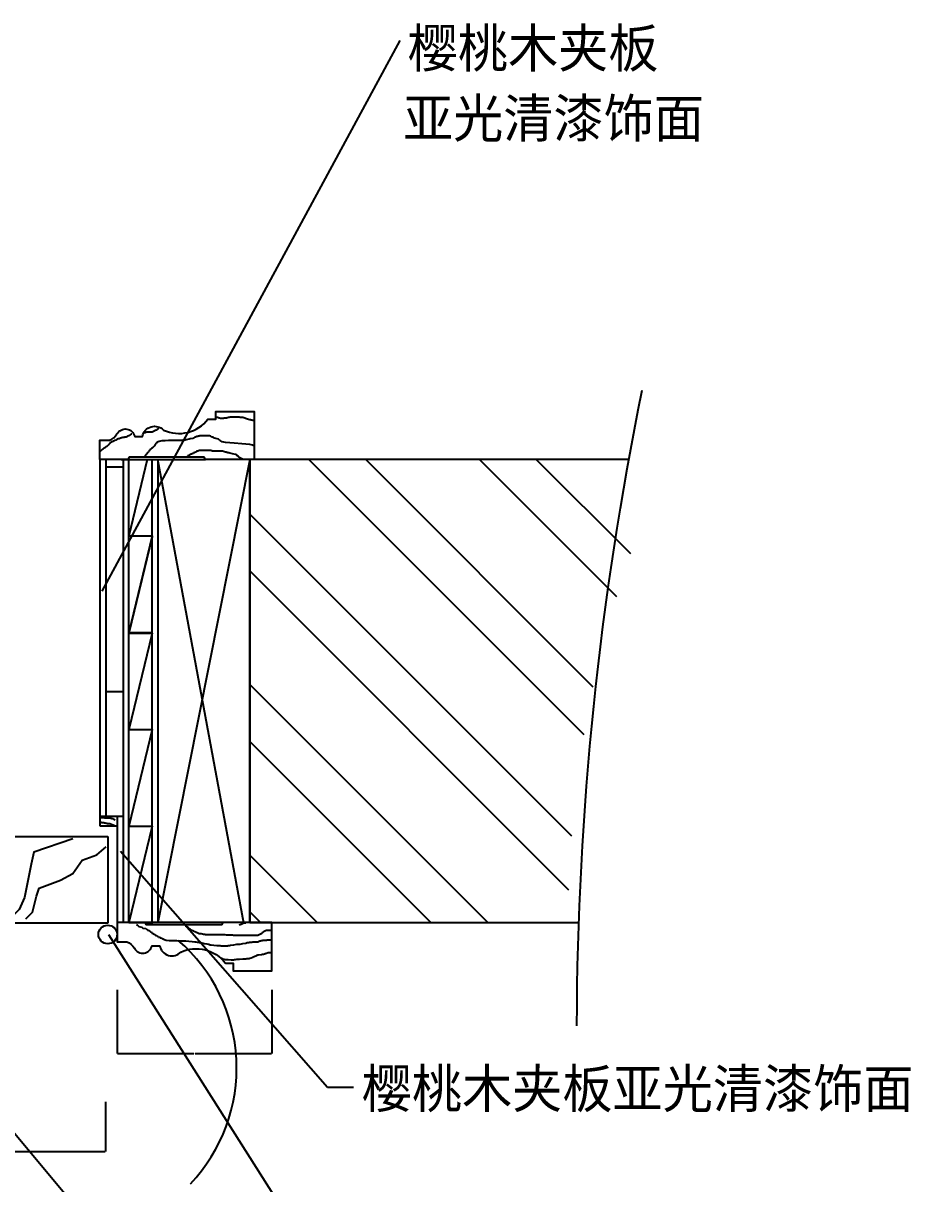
# Model space of a CAD drawing. Header units: metres. Extents: x 284 to 5327, y 183 to 6858.
# Drawn here: x 3947 to 5327, y 1330 to 3135 of the extents above; entities that cross this region are included whole.
import ezdxf

# ---------------------------------------------------------------- set-up
doc = ezdxf.new("R2010")
doc.units = ezdxf.units.M
for name, color, linetype in [('2', 2, 'Continuous'), ('3', 3, 'Continuous'), ('4', 4, 'Continuous'), ('7', 7, 'Continuous'), ('BH', 3, 'Continuous'), ('DIM', 3, 'Continuous'), ('TEXT', 3, 'Continuous')]:
    doc.layers.add(name, color=color, linetype=linetype)
doc.dimstyles.get("Standard").update_dxf_attribs({"dimtxt": 2.5, "dimasz": 2.5, "dimexe": 1.25, "dimexo": 0.625, "dimtad": 1, "dimcen": 2.5, "dimazin": 3, "dimtfac": 1, "dimtmove": 0, "dimatfit": 3})

# ---------------------------------------------------------------- blocks, each defined once
blk = doc.blocks.new('*D17')
for p, q in [((3714.59, 1457.74), (3714.59, 1380.39)), ((4074.59, 1457.74), (4074.59, 1380.39)), ((3714.84, 1380.39), (3893.09, 1380.39)), ((3896.09, 1380.39), (4074.34, 1380.39))]:
    blk.add_line(p, q)
at = {"layer": 'Defpoints'}
for p in [(3714.59, 1457.74), (4074.59, 1457.74), (3714.59, 1380.39)]:
    blk.add_point(p, dxfattribs=at)
at = {"layer": 'DIM', "insert": (3894.59, 1380.39), "char_height": 1, "attachment_point": 5}
blk.add_mtext('120', dxfattribs=at)
blk = doc.blocks.new('*D25')
for p, q in [((4093.14, 1631.59), (4093.14, 1532.74)), ((4333.14, 1631.59), (4333.14, 1532.74)), ((4093.39, 1532.74), (4212.14, 1532.74)), ((4214.14, 1532.74), (4332.89, 1532.74))]:
    blk.add_line(p, q)
at = {"layer": 'Defpoints'}
for p in [(4093.14, 1631.59), (4333.14, 1631.59), (4093.14, 1532.74)]:
    blk.add_point(p, dxfattribs=at)
at = {"layer": 'DIM', "insert": (4213.14, 1532.74), "char_height": 1, "attachment_point": 5}
blk.add_mtext('80', dxfattribs=at)

msp = doc.modelspace()

# ---------------------------------------------------------------- hatches: boundary and pattern name
at = {"layer": '3'}
h = msp.add_hatch(dxfattribs=at)
h.set_pattern_fill('DOLMIT', scale=55)
h.paths.add_polyline_path([(4075.14, 2456.45), (4102.14, 2456.45), (4102.14, 1901.71), (4075.14, 1901.71)])

# ---------------------------------------------------------------- linework, layer by layer
at = {"layer": '2'}
for p, q in [((4887.68, 2456.45), (4299.05, 2456.45)), ((4299.05, 2456.45), (4299.05, 1736.45)), ((4299.05, 1736.45), (4809.72, 1736.45))]:
    msp.add_line(p, q, dxfattribs=at)
at = {"layer": '3'}
for p, q in [((4249.45, 2521.77), (4246.89, 2521.77)), ((4249.88, 2521.35), (4249.45, 2521.77)), ((4250.73, 2521.35), (4249.88, 2521.35)), ((4250.73, 2520.92), (4250.73, 2521.35)), ((4252.44, 2520.92), (4250.73, 2520.92)), ((4252.87, 2520.49), (4252.44, 2520.92)), ((4257.99, 2520.49), (4252.87, 2520.49)), ((4259.27, 2520.92), (4257.99, 2520.49)), ((4263.11, 2520.92), (4259.27, 2520.92)), ((4263.96, 2521.35), (4263.11, 2520.92)), ((4264.81, 2521.35), (4263.96, 2521.35)), ((4265.67, 2521.77), (4264.81, 2521.35)), ((4267.8, 2521.77), (4265.67, 2521.77)), ((4268.23, 2522.2), (4267.8, 2521.77)), ((4282.73, 2522.2), (4268.23, 2522.2)), ((4284.01, 2521.77), (4282.73, 2522.2)), ((4288.28, 2521.77), (4284.01, 2521.77)), ((4289.98, 2521.35), (4288.28, 2521.77)), ((4291.26, 2520.92), (4289.98, 2521.35)), ((4292.54, 2520.49), (4291.26, 2520.92)), ((4294.25, 2520.07), (4292.54, 2520.49)), ((4295.53, 2519.21), (4294.25, 2520.07)), ((4297.24, 2518.79), (4295.53, 2519.21)), ((4298.94, 2518.36), (4297.24, 2518.79)), ((4300.22, 2518.36), (4298.94, 2518.36)), ((4301.5, 2517.93), (4300.22, 2518.36)), ((4302.36, 2517.93), (4301.5, 2517.93)), ((4303.64, 2517.51), (4302.36, 2517.93)), ((4304.49, 2517.08), (4303.64, 2517.51)), ((4304.92, 2517.08), (4304.49, 2517.08)), ((4104.83, 2491.08), (4103.97, 2490.65)), ((4105.68, 2491.08), (4104.83, 2491.08)), ((4106.96, 2491.5), (4105.68, 2491.08)), ((4108.24, 2492.36), (4106.96, 2491.5)), ((4109.52, 2492.78), (4108.24, 2492.36)), ((4110.8, 2493.21), (4109.52, 2492.78)), ((4112.08, 2494.06), (4110.8, 2493.21)), ((4112.5, 2494.06), (4112.08, 2494.06)), ((4112.93, 2494.49), (4112.5, 2494.06)), ((4113.78, 2494.91), (4112.93, 2494.49)), ((4114.21, 2495.34), (4113.78, 2494.91)), ((4115.06, 2495.77), (4114.21, 2495.34)), ((4115.49, 2495.77), (4115.06, 2495.77)), ((4115.92, 2496.19), (4115.49, 2495.77)), ((4135.54, 2497.9), (4135.12, 2497.9)), ((4136.82, 2498.32), (4135.54, 2498.32)), ((4135.54, 2498.32), (4135.54, 2497.9)), ((4137.25, 2498.75), (4136.82, 2498.32)), ((4138.1, 2498.75), (4137.25, 2498.75)), ((4138.53, 2499.18), (4138.1, 2498.75)), ((4147.49, 2499.18), (4138.53, 2499.18)), ((4148.34, 2499.6), (4147.49, 2499.18)), ((4149.62, 2500.03), (4148.34, 2499.6)), ((4150.47, 2500.46), (4149.62, 2500.03)), ((4151.33, 2501.31), (4150.47, 2500.46)), ((4152.18, 2501.73), (4151.33, 2501.31)), ((4153.46, 2502.16), (4152.18, 2501.73)), ((4155.17, 2503.01), (4153.46, 2502.16)), ((4156.02, 2503.87), (4155.17, 2503.01)), ((4156.87, 2504.29), (4156.02, 2503.87)), ((4157.3, 2504.72), (4156.87, 2504.29)), ((4213.62, 2491.08), (4211.91, 2490.22)), ((4214.9, 2491.5), (4213.62, 2491.08)), ((4215.75, 2491.93), (4214.9, 2491.5)), ((4217.03, 2492.36), (4215.75, 2491.93)), ((4218.31, 2492.36), (4217.03, 2492.36)), ((4219.16, 2492.78), (4218.31, 2492.36)), ((4220.44, 2492.78), (4219.16, 2492.78)), ((4221.3, 2493.21), (4220.44, 2492.78)), ((4237.08, 2493.21), (4221.3, 2493.21)), ((4237.51, 2492.78), (4237.08, 2493.21)), ((4238.36, 2492.78), (4237.51, 2492.78)), ((4238.79, 2492.36), (4238.36, 2492.78)), ((4239.21, 2491.93), (4238.79, 2492.36)), ((4239.64, 2491.93), (4239.21, 2491.93)), ((4240.07, 2491.5), (4239.64, 2491.93)), ((4240.49, 2491.5), (4240.07, 2491.5)), ((4241.35, 2491.08), (4240.49, 2491.5)), ((4242.63, 2490.65), (4241.35, 2491.08)), ((4070.69, 2472.74), (4070.27, 2472.32)), ((4071.55, 2473.17), (4070.69, 2472.74)), ((4071.97, 2473.6), (4071.55, 2473.6)), ((4071.55, 2473.6), (4071.55, 2473.17)), ((4072.4, 2474.02), (4071.97, 2473.6)), ((4072.83, 2474.02), (4072.4, 2474.02)), ((4073.25, 2474.45), (4072.83, 2474.02)), ((4073.68, 2474.88), (4073.25, 2474.45)), ((4074.53, 2475.3), (4073.68, 2474.88)), ((4074.96, 2475.73), (4074.53, 2475.3)), ((4075.39, 2475.73), (4074.96, 2475.73)), ((4075.81, 2476.15), (4075.39, 2475.73)), ((4076.67, 2476.58), (4075.81, 2476.15)), ((4077.09, 2477.01), (4076.67, 2476.58)), ((4077.52, 2477.43), (4077.09, 2477.01)), ((4077.95, 2477.86), (4077.52, 2477.43)), ((4078.37, 2478.29), (4077.95, 2477.86)), ((4078.8, 2478.71), (4078.37, 2478.29)), ((4079.23, 2479.14), (4078.8, 2478.71)), ((4079.65, 2479.57), (4079.23, 2479.14)), ((4080.08, 2479.99), (4079.65, 2479.57)), ((4080.51, 2480.42), (4080.08, 2479.99)), ((4080.93, 2481.27), (4080.51, 2480.84)), ((4080.51, 2480.84), (4080.51, 2480.42)), ((4081.36, 2481.7), (4080.93, 2481.27)), ((4081.79, 2482.12), (4081.36, 2481.7)), ((4082.21, 2482.55), (4081.79, 2482.12)), ((4083.07, 2482.98), (4082.21, 2482.55)), ((4084.35, 2483.4), (4083.07, 2482.98)), ((4085.2, 2483.83), (4084.35, 2483.4)), ((4086.48, 2484.68), (4085.2, 2483.83)), ((4087.33, 2485.11), (4086.48, 2484.68)), ((4088.61, 2485.53), (4087.33, 2485.11)), ((4089.47, 2486.39), (4088.61, 2485.53)), ((4090.75, 2486.81), (4089.47, 2486.39)), ((4092.45, 2487.67), (4090.75, 2486.81)), ((4093.31, 2488.09), (4092.45, 2487.67)), ((4094.59, 2488.52), (4093.31, 2488.09)), ((4095.87, 2488.94), (4094.59, 2488.52)), ((4097.15, 2489.37), (4095.87, 2488.94)), ((4098, 2489.8), (4097.15, 2489.37)), ((4098.85, 2489.8), (4098, 2489.8)), ((4099.71, 2490.22), (4098.85, 2489.8)), ((4100.56, 2490.22), (4099.71, 2490.22)), ((4101.41, 2490.65), (4100.56, 2490.22)), ((4103.97, 2490.65), (4101.41, 2490.65)), ((4145.36, 2473.17), (4144.5, 2472.32)), ((4146.64, 2474.02), (4145.36, 2473.17)), ((4147.92, 2474.88), (4146.64, 2474.02)), ((4149.19, 2476.15), (4147.92, 2474.88)), ((4150.05, 2477.01), (4149.19, 2476.15)), ((4150.9, 2477.86), (4150.05, 2477.01)), ((4151.33, 2479.14), (4150.9, 2477.86)), ((4151.75, 2479.99), (4151.33, 2479.14)), ((4152.18, 2480.42), (4151.75, 2479.99)), ((4153.03, 2481.27), (4152.18, 2480.42)), ((4153.89, 2481.7), (4153.03, 2481.27)), ((4154.31, 2482.55), (4153.89, 2481.7)), ((4155.17, 2482.98), (4154.31, 2482.55)), ((4155.59, 2483.4), (4155.17, 2482.98)), ((4156.45, 2484.26), (4155.59, 2483.4)), ((4158.15, 2484.68), (4156.45, 2484.26)), ((4162.42, 2485.53), (4158.15, 2484.68)), ((4167.54, 2485.53), (4162.42, 2485.53)), ((4172.66, 2485.96), (4167.54, 2485.53)), ((4190.58, 2485.96), (4172.66, 2485.96)), ((4191.86, 2486.39), (4190.58, 2485.96)), ((4194.42, 2486.39), (4191.86, 2486.39)), ((4195.7, 2486.81), (4194.42, 2486.39)), ((4198.68, 2486.81), (4195.7, 2486.81)), ((4200.39, 2487.24), (4198.68, 2486.81)), ((4204.66, 2488.09), (4200.39, 2487.24)), ((4206.36, 2488.94), (4204.66, 2488.09)), ((4210.63, 2489.37), (4206.36, 2488.94)), ((4211.91, 2490.22), (4210.63, 2489.37)), ((4244.33, 2489.8), (4242.63, 2490.65)), ((4248.6, 2488.94), (4244.33, 2489.8)), ((4250.31, 2488.09), (4248.6, 2488.94)), ((4251.59, 2487.24), (4250.31, 2488.09)), ((4252.44, 2486.39), (4251.59, 2487.24)), ((4253.29, 2485.96), (4252.44, 2486.39)), ((4254.57, 2485.11), (4253.29, 2485.96)), ((4256.28, 2484.26), (4254.57, 2485.11)), ((4261.4, 2482.98), (4256.28, 2484.26)), ((4275.05, 2482.12), (4261.4, 2482.98)), ((4287, 2480.84), (4275.05, 2482.12)), ((4298.94, 2479.99), (4287, 2480.84)), ((4303.21, 2479.14), (4298.94, 2479.99)), ((4304.49, 2478.29), (4303.21, 2479.14)), ((4305.34, 2477.86), (4304.49, 2478.29)), ((4306.2, 2477.43), (4305.34, 2477.86)), ((4306.62, 2477.01), (4306.2, 2477.43)), ((4307.05, 2477.01), (4306.62, 2477.01)), ((4067.28, 2469.33), (4066.86, 2469.33)), ((4067.71, 2470.19), (4067.28, 2470.19)), ((4067.28, 2470.19), (4067.28, 2469.33)), ((4068.13, 2470.61), (4067.71, 2470.19)), ((4068.56, 2471.04), (4068.13, 2470.61)), ((4068.99, 2471.04), (4068.56, 2471.04)), ((4069.41, 2471.47), (4068.99, 2471.47)), ((4068.99, 2471.47), (4068.99, 2471.04)), ((4070.27, 2472.32), (4069.41, 2471.47)), ((4135.12, 2460.81), (4134.69, 2460.38)), ((4135.54, 2460.81), (4135.12, 2460.81)), ((4135.97, 2461.23), (4135.54, 2461.23)), ((4135.54, 2461.23), (4135.54, 2460.81)), ((4136.4, 2462.51), (4135.97, 2462.09)), ((4135.97, 2462.09), (4135.97, 2461.23)), ((4136.82, 2462.94), (4136.4, 2462.51)), ((4137.25, 2463.79), (4136.82, 2463.37)), ((4136.82, 2463.37), (4136.82, 2462.94)), ((4137.68, 2464.22), (4137.25, 2463.79)), ((4138.1, 2464.64), (4137.68, 2464.22)), ((4138.53, 2465.07), (4138.1, 2464.64)), ((4138.96, 2465.92), (4138.53, 2465.07)), ((4139.81, 2466.35), (4138.96, 2465.92)), ((4140.24, 2467.2), (4139.81, 2466.35)), ((4140.66, 2467.63), (4140.24, 2467.2)), ((4141.09, 2468.05), (4140.66, 2467.63)), ((4141.52, 2468.91), (4141.09, 2468.05)), ((4141.94, 2469.33), (4141.52, 2468.91)), ((4142.8, 2470.19), (4141.94, 2469.33)), ((4143.22, 2471.04), (4142.8, 2470.19)), ((4143.65, 2471.47), (4143.22, 2471.04)), ((4144.5, 2472.32), (4143.65, 2471.47)), ((4289.82, 1735.32), (4156.14, 2456.45)), ((4299.05, 2456.45), (4156.14, 1736.45)), ((4203.38, 2462.09), (4202.52, 2462.09)), ((4202.52, 2462.09), (4202.52, 2461.66)), ((4204.23, 2462.51), (4203.38, 2462.09)), ((4205.08, 2463.37), (4204.23, 2462.51)), ((4205.94, 2463.79), (4205.08, 2463.37)), ((4206.79, 2464.22), (4205.94, 2463.79)), ((4207.64, 2465.07), (4206.79, 2464.22)), ((4208.5, 2465.07), (4207.64, 2465.07)), ((4209.35, 2465.5), (4208.5, 2465.07)), ((4209.78, 2465.5), (4209.35, 2465.5)), ((4210.63, 2465.92), (4209.78, 2465.5)), ((4211.48, 2465.92), (4210.63, 2465.92)), ((4212.34, 2466.78), (4211.48, 2465.92)), ((4213.62, 2467.63), (4212.34, 2466.78)), ((4214.9, 2468.05), (4213.62, 2467.63)), ((4216.18, 2468.91), (4214.9, 2468.05)), ((4217.46, 2469.33), (4216.18, 2468.91)), ((4218.31, 2469.76), (4217.46, 2469.33)), ((4219.59, 2470.19), (4218.31, 2469.76)), ((4220.87, 2470.61), (4219.59, 2470.19)), ((4238.79, 2470.61), (4220.87, 2470.61)), ((4239.64, 2470.19), (4238.79, 2470.61)), ((4240.07, 2470.19), (4239.64, 2470.19)), ((4241.35, 2469.76), (4240.07, 2470.19)), ((4242.63, 2469.33), (4241.35, 2469.76)), ((4256.71, 2469.33), (4242.63, 2469.33)), ((4257.99, 2468.91), (4256.71, 2469.33)), ((4259.69, 2468.48), (4257.99, 2468.91)), ((4261.4, 2468.05), (4259.69, 2468.48)), ((4262.68, 2468.05), (4261.4, 2468.05)), ((4263.11, 2467.63), (4262.68, 2468.05)), ((4263.96, 2467.63), (4263.11, 2467.63)), ((4264.81, 2467.2), (4263.96, 2467.63)), ((4266.52, 2466.78), (4264.81, 2467.2)), ((4268.23, 2466.35), (4266.52, 2466.78)), ((4272.49, 2465.5), (4268.23, 2466.35)), ((4276.76, 2464.64), (4272.49, 2465.5)), ((4278.46, 2463.79), (4276.76, 2464.64)), ((4279.74, 2462.51), (4278.46, 2463.79)), ((4281.45, 2461.23), (4279.74, 2462.51)), ((4284.86, 2458.68), (4281.45, 2461.23)), ((4286.57, 2457.82), (4284.86, 2458.68)), ((4287.85, 2456.97), (4286.57, 2457.82)), ((4288.28, 2456.97), (4287.85, 2456.97)), ((4288.28, 2456.54), (4288.28, 2456.97)), ((4072.57, 1899.34), (4066.14, 1899.34)), ((4073.3, 1898.98), (4072.57, 1899.34)), ((4079.12, 1898.98), (4073.3, 1898.98)), ((4079.85, 1898.62), (4079.12, 1898.98)), ((4082.04, 1898.62), (4079.85, 1898.62)), ((4082.4, 1898.25), (4082.04, 1898.62)), ((4083.86, 1898.25), (4082.4, 1898.25)), ((4084.22, 1897.89), (4083.86, 1898.25)), ((4085.68, 1897.89), (4084.22, 1897.89)), ((4086.77, 1897.53), (4085.68, 1897.89)), ((4087.86, 1896.8), (4086.77, 1897.53)), ((4088.95, 1896.43), (4087.86, 1896.8)), ((4090.04, 1895.71), (4088.95, 1896.43)), ((4066.75, 1892.07), (4066.02, 1892.43)), ((4067.84, 1892.07), (4066.75, 1892.07)), ((4068.93, 1891.71), (4067.84, 1892.07)), ((4070.39, 1891.71), (4068.93, 1891.71)), ((4071.48, 1891.34), (4070.39, 1891.71)), ((4072.57, 1891.34), (4071.48, 1891.34)), ((4072.93, 1890.98), (4072.57, 1891.34)), ((4074.75, 1890.98), (4072.93, 1890.98)), ((4075.48, 1890.61), (4074.75, 1890.98)), ((4076.94, 1890.61), (4075.48, 1890.61)), ((4078.03, 1890.25), (4076.94, 1890.61)), ((4078.76, 1890.25), (4078.03, 1890.25)), ((4079.85, 1889.89), (4078.76, 1890.25)), ((4081.31, 1889.89), (4079.85, 1889.89)), ((4082.4, 1889.52), (4081.31, 1889.89)), ((4083.13, 1889.16), (4082.4, 1889.52)), ((4084.22, 1888.8), (4083.13, 1889.16)), ((4084.95, 1888.43), (4084.22, 1888.8)), ((4085.68, 1888.07), (4084.95, 1888.43)), ((4086.77, 1887.7), (4085.68, 1888.07)), ((4087.5, 1887.34), (4086.77, 1887.7)), ((4088.59, 1886.98), (4087.5, 1887.34)), ((4089.32, 1886.61), (4088.59, 1886.98)), ((4122.92, 1733.61), (4123.79, 1732.73)), ((4123.79, 1732.73), (4125.1, 1731.86)), ((4285.79, 1733.3), (4282.43, 1732.3)), ((4286.8, 1733.97), (4285.79, 1733.3)), ((4287.8, 1734.64), (4286.8, 1733.97)), ((4288.81, 1734.98), (4287.8, 1734.64)), ((4289.82, 1735.32), (4288.81, 1734.98)), ((4291.16, 1735.32), (4289.82, 1735.32)), ((4292.17, 1735.65), (4291.16, 1735.32)), ((4292.84, 1735.65), (4292.17, 1735.65)), ((4125.1, 1731.86), (4126.85, 1730.55)), ((4126.85, 1730.55), (4131.21, 1729.24)), ((4131.21, 1729.24), (4132.96, 1727.93)), ((4132.96, 1727.93), (4137.33, 1727.06)), ((4137.33, 1727.06), (4139.07, 1725.75)), ((4139.07, 1725.75), (4140.38, 1724.88)), ((4140.38, 1724.88), (4142.13, 1724.01)), ((4142.13, 1724.01), (4143.44, 1723.14)), ((4143.44, 1723.14), (4144.75, 1722.26)), ((4144.75, 1722.26), (4145.62, 1721.83)), ((4145.62, 1721.83), (4146.49, 1720.95)), ((4146.49, 1720.95), (4147.37, 1720.08)), ((4147.37, 1720.08), (4148.68, 1719.21)), ((4148.68, 1719.21), (4149.55, 1718.77)), ((4149.55, 1718.77), (4151.3, 1717.9)), ((4151.3, 1717.9), (4152.61, 1717.03)), ((4152.61, 1717.03), (4153.48, 1716.59)), ((4153.48, 1716.59), (4154.79, 1716.16)), ((4154.79, 1716.16), (4155.66, 1715.28)), ((4155.66, 1715.28), (4156.54, 1714.85)), ((4156.54, 1714.85), (4157.41, 1713.97)), ((4199.32, 1731.42), (4200.19, 1730.99)), ((4200.19, 1730.99), (4200.63, 1730.55)), ((4200.63, 1730.55), (4203.25, 1728.81)), ((4203.25, 1728.81), (4204.12, 1727.93)), ((4204.12, 1727.93), (4205, 1727.5)), ((4205, 1727.5), (4205, 1727.06)), ((4205, 1727.06), (4205.43, 1727.06)), ((4205.43, 1727.06), (4205.87, 1726.63)), ((4205.87, 1726.63), (4206.74, 1726.19)), ((4206.74, 1726.19), (4207.18, 1725.75)), ((4207.18, 1725.75), (4208.05, 1725.32)), ((4208.05, 1725.32), (4208.93, 1724.88)), ((4208.93, 1724.88), (4209.8, 1724.44)), ((4209.8, 1724.44), (4210.67, 1724.01)), ((4210.67, 1724.01), (4211.55, 1723.57)), ((4211.55, 1723.57), (4211.98, 1723.57)), ((4211.98, 1723.57), (4212.85, 1723.14)), ((4212.85, 1723.14), (4213.73, 1722.7)), ((4213.73, 1722.7), (4215.04, 1722.26)), ((4215.04, 1722.26), (4215.91, 1721.39)), ((4215.91, 1721.39), (4217.22, 1720.95)), ((4217.22, 1720.95), (4218.53, 1720.52)), ((4218.53, 1720.52), (4220.28, 1719.65)), ((4220.28, 1719.65), (4222.02, 1719.21)), ((4222.02, 1719.21), (4223.77, 1719.21)), ((4223.77, 1719.21), (4225.52, 1718.77)), ((4225.52, 1718.77), (4227.26, 1718.34)), ((4227.26, 1718.34), (4229.01, 1718.34)), ((4229.01, 1718.34), (4230.32, 1717.9)), ((4230.32, 1717.9), (4260.44, 1717.9)), ((4260.44, 1717.9), (4262.19, 1717.46)), ((4262.19, 1717.46), (4272.67, 1717.46)), ((4272.67, 1717.46), (4273.1, 1717.03)), ((4273.1, 1717.03), (4311.96, 1717.03)), ((4311.96, 1717.03), (4312.83, 1717.46)), ((4312.83, 1717.46), (4313.71, 1717.9)), ((4313.71, 1717.9), (4314.58, 1718.34)), ((4314.58, 1718.34), (4315.89, 1718.77)), ((4315.89, 1718.77), (4316.76, 1719.21)), ((4316.76, 1719.21), (4317.63, 1719.65)), ((4317.63, 1719.65), (4318.51, 1720.08)), ((4318.51, 1720.08), (4318.94, 1720.52)), ((4318.94, 1720.52), (4319.38, 1721.39)), ((4319.38, 1721.39), (4319.82, 1721.83)), ((4319.82, 1721.83), (4320.69, 1722.26)), ((4320.69, 1722.26), (4321.13, 1722.7)), ((4321.13, 1722.7), (4321.56, 1723.14)), ((4321.56, 1723.14), (4322.44, 1723.57)), ((4322.44, 1723.57), (4322.87, 1723.57)), ((4322.87, 1723.57), (4322.87, 1724.01)), ((4322.87, 1724.01), (4324.18, 1724.01)), ((4324.18, 1724.01), (4324.62, 1724.44)), ((4324.62, 1724.44), (4332.04, 1724.44)), ((4157.41, 1713.97), (4158.72, 1713.54)), ((4158.72, 1713.54), (4160.47, 1712.67)), ((4160.47, 1712.67), (4161.77, 1712.23)), ((4161.77, 1712.23), (4163.52, 1711.36)), ((4163.52, 1711.36), (4164.39, 1710.92)), ((4164.39, 1710.92), (4165.27, 1710.48)), ((4165.27, 1710.48), (4166.14, 1710.05)), ((4166.14, 1710.05), (4167.45, 1709.61)), ((4167.45, 1709.61), (4169.2, 1709.18)), ((4169.2, 1709.18), (4173.56, 1708.74)), ((4173.56, 1708.74), (4185.79, 1708.74)), ((4185.79, 1708.74), (4190.15, 1708.3)), ((4190.15, 1708.3), (4196.26, 1708.3)), ((4196.26, 1708.3), (4198.01, 1707.87)), ((4198.01, 1707.87), (4199.76, 1707.87)), ((4199.76, 1707.87), (4204.12, 1707.43)), ((4204.12, 1707.43), (4209.36, 1706.99)), ((4209.36, 1706.99), (4213.73, 1706.56)), ((4213.73, 1706.56), (4215.47, 1706.56)), ((4215.47, 1706.56), (4217.22, 1706.12)), ((4217.22, 1706.12), (4219.84, 1706.12)), ((4219.84, 1706.12), (4221.15, 1705.69)), ((4221.15, 1705.69), (4222.9, 1705.25)), ((4222.9, 1705.25), (4228.14, 1703.94)), ((4228.14, 1703.94), (4232.5, 1703.5)), ((4232.5, 1703.5), (4234.25, 1703.07)), ((4234.25, 1703.07), (4235.56, 1702.63)), ((4235.56, 1702.63), (4237.3, 1701.76)), ((4237.3, 1701.76), (4239.05, 1701.76)), ((4239.05, 1701.76), (4243.42, 1701.32)), ((4243.42, 1701.32), (4247.78, 1700.89)), ((4247.78, 1700.89), (4253.02, 1700.89)), ((4253.02, 1700.89), (4254.77, 1700.45)), ((4254.77, 1700.45), (4264.37, 1700.45)), ((4264.37, 1700.45), (4265.68, 1700.89)), ((4265.68, 1700.89), (4267.43, 1700.89)), ((4267.43, 1700.89), (4269.17, 1701.32)), ((4269.17, 1701.32), (4274.41, 1701.76)), ((4274.41, 1701.76), (4278.78, 1702.63)), ((4278.78, 1702.63), (4284.02, 1703.07)), ((4284.02, 1703.07), (4288.38, 1703.94)), ((4288.38, 1703.94), (4292.75, 1704.38)), ((4292.75, 1704.38), (4294.06, 1704.81)), ((4294.06, 1704.81), (4294.93, 1705.25)), ((4294.93, 1705.25), (4296.24, 1705.25)), ((4296.24, 1705.25), (4297.55, 1705.69)), ((4297.55, 1705.69), (4298.86, 1706.12)), ((4298.86, 1706.12), (4302.35, 1706.12)), ((4302.35, 1706.12), (4303.66, 1706.56)), ((4303.66, 1706.56), (4311.52, 1706.56)), ((4311.52, 1706.56), (4312.83, 1706.99)), ((4312.83, 1706.99), (4313.71, 1707.43)), ((4313.71, 1707.43), (4314.58, 1707.87)), ((4314.58, 1707.87), (4315.45, 1707.87)), ((4315.45, 1707.87), (4315.89, 1708.3)), ((4315.89, 1708.3), (4316.76, 1708.74)), ((4316.76, 1708.74), (4318.51, 1708.74)), ((4318.51, 1708.74), (4319.38, 1709.18)), ((4319.38, 1709.18), (4325.06, 1709.18)), ((4325.06, 1709.18), (4325.93, 1709.61)), ((4325.93, 1709.61), (4331.17, 1709.61)), ((4331.17, 1709.61), (4331.6, 1710.05)), ((4331.6, 1710.05), (4332.48, 1710.05)), ((4255.2, 1681.25), (4255.64, 1681.25)), ((4255.64, 1681.25), (4256.08, 1680.82)), ((4256.08, 1680.82), (4256.95, 1680.38)), ((4256.95, 1680.38), (4257.82, 1679.95)), ((4257.82, 1679.95), (4261.32, 1679.07)), ((4261.32, 1679.07), (4265.68, 1679.07)), ((4265.68, 1679.07), (4270.05, 1678.64)), ((4270.05, 1678.64), (4273.54, 1678.64)), ((4273.54, 1678.64), (4275.29, 1679.07)), ((4275.29, 1679.07), (4277.03, 1679.07)), ((4277.03, 1679.07), (4278.78, 1679.51)), ((4278.78, 1679.51), (4283.14, 1679.51)), ((4283.14, 1679.51), (4288.38, 1679.95)), ((4288.38, 1679.95), (4292.75, 1679.95)), ((4292.75, 1679.95), (4294.5, 1680.38)), ((4294.5, 1680.38), (4296.24, 1680.82)), ((4296.24, 1680.82), (4297.99, 1680.82)), ((4297.99, 1680.82), (4299.3, 1681.25)), ((4299.3, 1681.25), (4301.04, 1681.69)), ((4301.04, 1681.69), (4303.66, 1682.56)), ((4303.66, 1682.56), (4304.54, 1683)), ((4304.54, 1683), (4305.85, 1683.87)), ((4305.85, 1683.87), (4307.16, 1684.31)), ((4307.16, 1684.31), (4308.47, 1684.74)), ((4308.47, 1684.74), (4309.34, 1685.18)), ((4309.34, 1685.18), (4309.78, 1685.62)), ((4309.78, 1685.62), (4310.65, 1685.62)), ((4310.65, 1685.62), (4311.52, 1686.05)), ((4311.52, 1686.05), (4312.83, 1686.49)), ((4312.83, 1686.49), (4317.2, 1686.93)), ((4317.2, 1686.93), (4318.94, 1687.36)), ((4318.94, 1687.36), (4320.69, 1687.36)), ((4320.69, 1687.36), (4322, 1687.8)), ((4322, 1687.8), (4322.87, 1688.23)), ((4322.87, 1688.23), (4323.75, 1688.23)), ((4323.75, 1688.23), (4324.62, 1688.67)), ((4324.62, 1688.67), (4325.06, 1689.11)), ((4325.06, 1689.11), (4325.49, 1689.11)), ((4325.49, 1689.11), (4325.93, 1689.54)), ((4325.93, 1689.54), (4326.8, 1689.54)), ((4326.8, 1689.54), (4327.24, 1689.98)), ((4327.24, 1689.98), (4332.48, 1689.98)), ((4332.48, 1689.98), (4332.91, 1690.42))]:
    msp.add_line(p, q, dxfattribs=at)
msp.add_lwpolyline([(4807.83, 1575.82, -0.05), (4909.38, 2564.32, -0.05)], format="xyb", dxfattribs=at)
for points in [[(4023.72, 1866.66), (3963.45, 1845.9), (3959.29, 1827.21), (3948.9, 1775.3), (3940.58, 1756.62), (3926.03, 1742.08), (3915.64, 1735.85)], [(3950.97, 1742.08), (3961.37, 1752.46), (3967.6, 1777.38), (3971.76, 1789.84), (4005.02, 1802.29), (4023.72, 1812.68), (4038.27, 1833.44), (4061.14, 1841.74), (4075.69, 1854.2)]]:
    msp.add_lwpolyline(points, dxfattribs=at)
at = {"layer": '4'}
for p, q in [((4066.14, 2456.45), (4066.14, 1886.71)), ((4099.16, 2456.45), (4230, 2456.45)), ((4066.14, 1901.71), (4102.14, 1901.71)), ((4093.14, 1901.71), (4093.14, 1736.45)), ((4066.14, 1886.71), (4093.14, 1886.71)), ((3688.14, 1870.43), (4078.14, 1870.43)), ((4078.14, 1870.43), (4078.14, 1735.43)), ((4078.14, 1735.43), (3688.14, 1735.43)), ((4257, 1736.45), (4136.35, 1736.45))]:
    msp.add_line(p, q, dxfattribs=at)
for points in [[(4081.14, 2486.45, 0.16), (4092.6, 2496.34, -0.69), (4120.14, 2492.45), (4132.09, 2492.45, -0.61), (4164.96, 2502.33, 0.35), (4234.14, 2519.45), (4246.14, 2519.45), (4246.14, 2531.45), (4306.14, 2531.45), (4306.14, 2456.45), (4230, 2456.45), (4228.2, 2460.05), (4111.58, 2460.05), (4109.35, 2456.45), (4066.14, 2456.45), (4066.14, 2486.45)], [(4108.14, 1706.45, -0.16), (4119.6, 1696.56, 0.69), (4147.14, 1700.45), (4159.09, 1700.45, 0.61), (4191.96, 1690.57, -0.35), (4261.14, 1673.45), (4273.14, 1673.45), (4273.14, 1661.45), (4333.14, 1661.45), (4333.14, 1736.45), (4257, 1736.45), (4255.2, 1732.85), (4138.58, 1732.85), (4136.35, 1736.45), (4093.14, 1736.45), (4093.14, 1706.45)]]:
    msp.add_lwpolyline(points, format="xyb", close=True, dxfattribs=at)
at = {"layer": '7'}
for p, q in [((4075.14, 2456.45), (4075.14, 1901.71)), ((4102.14, 2456.45), (4102.14, 1736.45)), ((4156.14, 2456.45), (4156.14, 1736.45))]:
    msp.add_line(p, q, dxfattribs=at)
at = {"layer": 'BH'}
for p, q in [((4111.14, 1736.45), (4111.14, 2456.45)), ((4147.14, 1732.85), (4147.14, 2456.45))]:
    msp.add_line(p, q, dxfattribs=at)
for points in [[(4139.61, 2456.45), (4111.14, 2337.79), (4147.14, 2337.79), (4111.14, 2187.79), (4147.14, 2187.79)], [(4147.14, 2336.45), (4111.14, 2186.45), (4147.14, 2186.45), (4111.14, 2036.45), (4147.14, 2036.45)], [(4147.14, 2036.45), (4111.14, 1886.45), (4147.14, 1886.45), (4111.14, 1736.45), (4147.14, 1736.45)]]:
    msp.add_lwpolyline(points, dxfattribs=at)
msp.add_arc((4016.85, 1510.34), 261.84, 316.53, 49.19, dxfattribs=at)
at = {"layer": 'DIM'}
for p, q in [((4299.05, 1736.45), (4299.05, 2456.45)), ((4819.01, 2028.49), (4391.04, 2456.45)), ((4833.23, 2102.65), (4479.43, 2456.45)), ((4869.61, 2243.05), (4656.21, 2456.45)), ((4891.39, 2309.66), (4744.6, 2456.45)), ((4799.77, 1870.95), (4299.05, 2371.67)), ((4795.47, 1786.86), (4299.05, 2283.28)), ((4669.1, 1736.45), (4299.05, 2106.5)), ((4580.71, 1736.45), (4299.05, 2018.12)), ((4403.94, 1736.45), (4299.05, 1841.34)), ((4315.55, 1736.45), (4299.05, 1752.95))]:
    msp.add_line(p, q, dxfattribs=at)
msp.add_circle((4078.3, 1717.97), 14.47, dxfattribs=at)

# ---------------------------------------------------------------- texts
at = {"layer": 'TEXT'}
for s, p in [('樱桃木夹板', (4544.6, 3066.37)), ('亚光清漆饰面', (4537.34, 2957.24)), ('樱桃木夹板亚光清漆饰面', (4473.21, 1448.16))]:
    msp.add_text(s, height=60, dxfattribs=at).set_placement(p)

# ---------------------------------------------------------------- dimensions: what is measured, and where the dimension line sits
at = {"layer": 'DIM'}
for base, p1, p2, text, picture, middle in [((4093.14, 1532.74), (4093.14, 1631.59), (4333.14, 1631.59), '80', '*D25', (4213.14, 1532.74)), ((3714.59, 1380.39), (3714.59, 1457.74), (4074.59, 1457.74), '120', '*D17', (3894.59, 1380.39))]:
    dim = msp.add_linear_dim(base=base, p1=p1, p2=p2, text=text, dimstyle='Standard', dxfattribs=at)
    dim.commit()
    dim.dimension.update_dxf_attribs({"geometry": picture, "text_midpoint": middle})

# ---------------------------------------------------------------- leaders
at = {"layer": 'BH'}
for points in [[(4097.93, 1847.37), (4419.71, 1480.24), (4460.57, 1480.24)], [(3650.16, 1745.81), (4215.58, 1071.53), (4460.57, 1071.53)]]:
    msp.add_leader(points, dimstyle='Standard', dxfattribs=at)
at = {"layer": 'DIM'}
msp.add_leader([(4069.74, 2252.09), (4532.91, 3108.42)], dimstyle='Standard', dxfattribs=at)
at = {"layer": 'TEXT'}
msp.add_leader([(4079.53, 1717.77), (4366.92, 1264.16), (4462.71, 1264.16)], dimstyle='Standard', dxfattribs=at)

doc.saveas('drawing.dxf')
